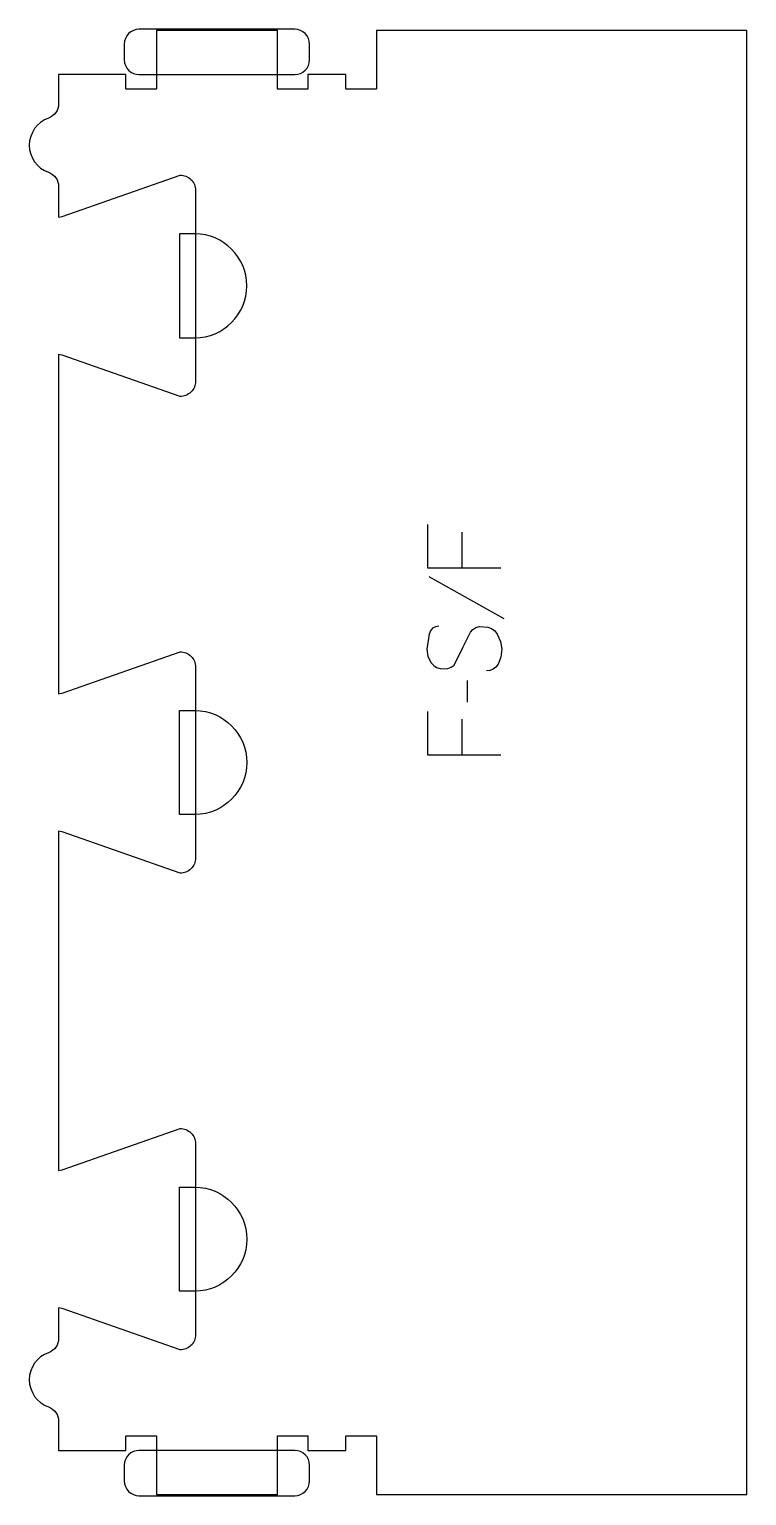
# Model space of a CAD drawing. Header units: millimetres. Extents: x -163 to 131, y -300 to 300.
import ezdxf

# ---------------------------------------------------------------- set-up
doc = ezdxf.new("R2010")
doc.units = ezdxf.units.MM
for name, color, linetype, true_color in [('1_ANYTOOL_1MMDEEP_LABELS_S', 2, 'Continuous', 0xffff00), ('4_ANYTOOL_CUTTHROUGH_OUTSI', 5, 'Continuous', 0x0000ff), ('5_ANYTOOL_HALF_MILL_9MM_IN', 3, 'Continuous', 0x00ff00)]:
    doc.layers.add(name, color=color, linetype=linetype, true_color=true_color)

msp = doc.modelspace()

# ---------------------------------------------------------------- linework, layer by layer
at = {"layer": '1_ANYTOOL_1MMDEEP_LABELS_S'}
for p, q in [((13.95, 94.11), (13.95, 79.63)), ((0.45, 76.03), (31.22, 58.84)), ((16.1, 33.47), (16.18, 24.69)), ((13.95, 17.66), (13.95, 3.17))]:
    msp.add_line(p, q, dxfattribs=at)
for points in [[(-0.02, 97.29), (-0.02, 79.63), (29.98, 79.63)], [(4.57, 55.71), (3.18, 55.51), (2.05, 54.89), (1.18, 53.86), (0.58, 52.41), (-0.36, 46.33), (0.1, 43.36), (1.48, 40.71), (2.48, 39.63), (3.68, 38.85), (5.07, 38.38), (6.67, 38.23), (8.28, 38.41), (9.67, 38.94), (10.81, 39.82), (14.55, 47.23), (17.47, 53.27), (18.45, 54.43), (19.68, 55.22), (21.17, 55.63), (24.66, 55.36), (26.17, 54.73), (27.44, 53.77), (28.48, 52.5), (29.84, 49.51), (30.32, 46.29), (29.96, 43.12), (28.78, 40.24), (27.89, 39.04), (26.82, 38.19), (25.56, 37.67), (24.11, 37.5)], [(-0.02, 20.83), (-0.02, 3.17), (29.98, 3.17)]]:
    msp.add_lwpolyline(points, dxfattribs=at)
at = {"layer": '4_ANYTOOL_CUTTHROUGH_OUTSI'}
msp.add_lwpolyline([(-150.97, -223.01), (-150.97, -235.4, -0.317837), (-155.14, -241.3, 0.707107), (-155.14, -263.45, -0.317837), (-150.97, -269.35), (-150.97, -281.25), (-123.47, -281.25), (-123.47, -275.5, -0.414214), (-123.22, -275.25), (-111.22, -275.25, -0.414214), (-110.97, -275.5), (-110.97, -299.25), (-61.47, -299.25), (-61.47, -275.5, -0.414214), (-61.22, -275.25), (-49.22, -275.25, -0.414214), (-48.97, -275.5), (-48.97, -281.25), (-33.47, -281.25), (-33.47, -275.5, -0.414214), (-33.22, -275.25), (-21.22, -275.25, -0.414214), (-20.97, -275.5), (-20.97, -299.25), (130.53, -299.25), (130.53, 299.25), (-20.97, 299.25), (-20.97, 275.5, -0.414214), (-21.22, 275.25), (-33.22, 275.25, -0.414214), (-33.47, 275.5), (-33.47, 281.25), (-48.97, 281.25), (-48.97, 275.5, -0.414214), (-49.22, 275.25), (-61.22, 275.25, -0.414214), (-61.47, 275.5), (-61.47, 299.25), (-110.97, 299.25), (-110.97, 275.5, -0.414214), (-111.22, 275.25), (-123.22, 275.25, -0.414214), (-123.47, 275.5), (-123.47, 281.25), (-150.97, 281.25), (-150.97, 269.35, -0.317837), (-155.14, 263.45, 0.707107), (-155.14, 241.3, -0.317837), (-150.97, 235.4), (-150.97, 223.01), (-149.58, 223.24), (-101.31, 240.14, -0.419618), (-94.97, 233.9), (-94.97, 155.9, -0.419618), (-101.31, 149.66), (-149.59, 166.56), (-150.97, 166.79), (-150.97, 28.11), (-149.58, 28.34), (-101.31, 45.24, -0.419618), (-94.97, 39), (-94.97, -39, -0.419618), (-101.31, -45.24), (-149.59, -28.34), (-150.97, -28.11), (-150.97, -166.79), (-149.58, -166.56), (-101.31, -149.66, -0.419618), (-94.97, -155.9), (-94.97, -233.9, -0.419618), (-101.31, -240.14), (-149.59, -223.24)], format="xyb", close=True, dxfattribs=at)
at = {"layer": '5_ANYTOOL_HALF_MILL_9MM_IN'}
for points in [[(-118.1, 299.75, 0.414214), (-124.1, 293.75), (-124.1, 287.25, 0.414214), (-118.1, 281.25), (-54.35, 281.25, 0.414214), (-48.35, 287.25), (-48.35, 293.75, 0.414214), (-54.35, 299.75)], [(-95.22, 173.65, 1), (-95.22, 216.15), (-101.47, 216.15), (-101.47, 173.65)], [(-95.22, 21.25, -1), (-95.22, -21.25), (-101.47, -21.25), (-101.47, 21.25)], [(-95.22, -173.65, -1), (-95.22, -216.15), (-101.47, -216.15), (-101.47, -173.65)], [(-118.1, -281.25, 0.414214), (-124.1, -287.25), (-124.1, -293.75, 0.414214), (-118.1, -299.75), (-54.35, -299.75, 0.414214), (-48.35, -293.75), (-48.35, -287.25, 0.414214), (-54.35, -281.25)]]:
    msp.add_lwpolyline(points, format="xyb", close=True, dxfattribs=at)

doc.saveas('drawing.dxf')
